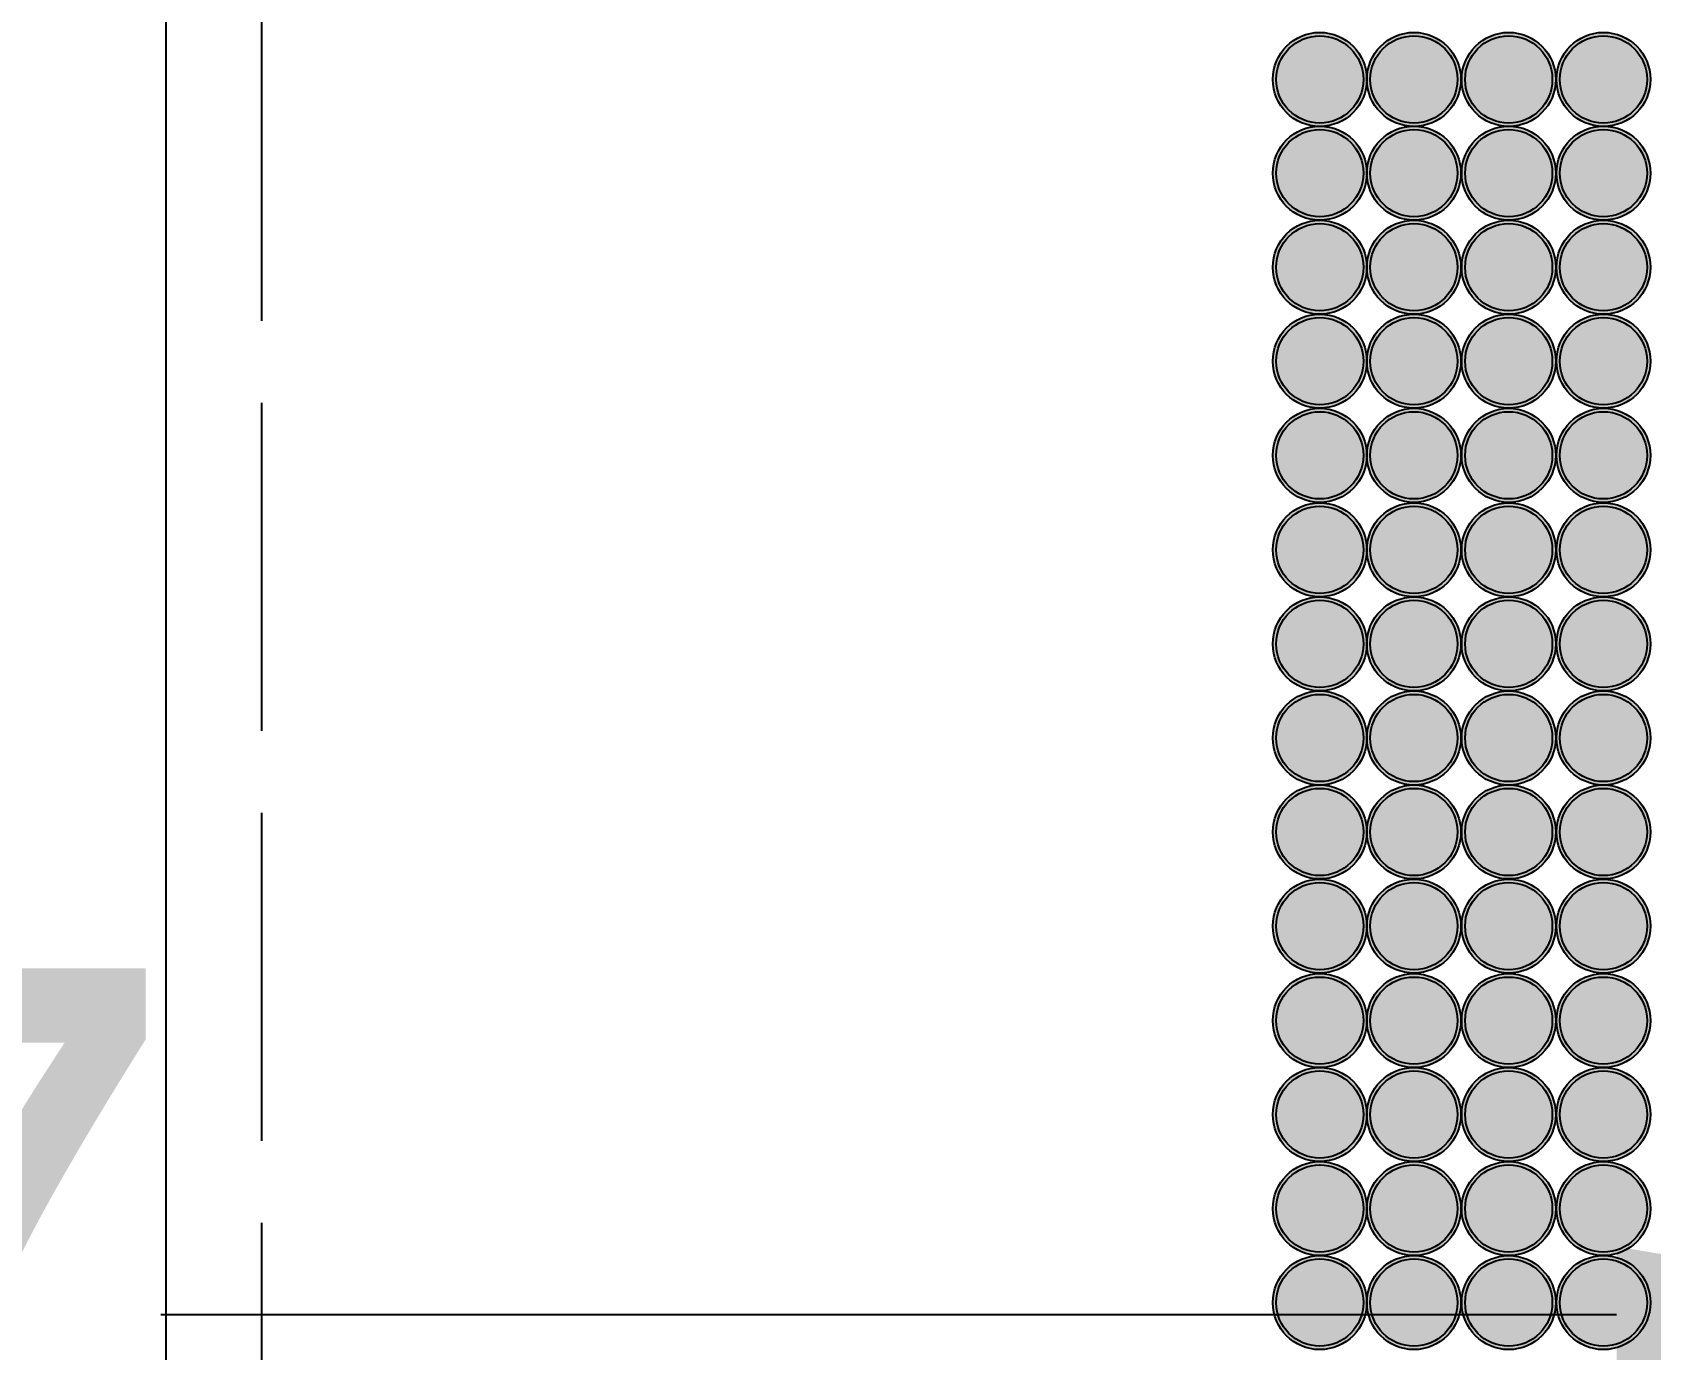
# Model space of a CAD drawing. Header units: inches. Extents: x 443 to 1254, y 273 to 817.
# Drawn here: x 651.8 to 711, y 497.3 to 545.5 of the extents above; entities that cross this region are included whole.
import ezdxf

# ---------------------------------------------------------------- set-up
doc = ezdxf.new("R2010")
doc.units = ezdxf.units.IN
doc.header["$MEASUREMENT"] = 0
doc.linetypes.add('ACAD_ISO02W100', pattern=[15, 12, -3])
doc.styles.get("Standard").update_dxf_attribs({"font": 'arial.ttf'})
doc.dimstyles.new('Annotative', dxfattribs={"dimscale": 0, "dimtxt": 25, "dimasz": 15, "dimexe": 0.18, "dimexo": 0.0625, "dimgap": 0.09, "dimtad": 0, "dimtih": 1, "dimtoh": 1, "dimdec": 4, "dimzin": 0, "dimdsep": 46, "dimtxsty": 'Standard', "dimcen": 0.09, "dimclrd": 1, "dimclre": 1, "dimclrt": 1, "dimadec": 0, "dimazin": 0, "dimtfac": 1, "dimtdec": 4, "dimtofl": 0, "dimtmove": 0, "dimatfit": 3, "dimfxl": 1, "dimtfillclr": 1, "dimtolj": 1, "dimtzin": 0, "dimarcsym": 0})

# ---------------------------------------------------------------- blocks, each defined once
blk = doc.blocks.new('*D3')
at = {"color": 1, "lineweight": -2, "transparency": 16777216}
for p, q in [((444.853, 559.013), (444.853, 560.644)), ((459.853, 560.464), (499.421, 560.464)), ((682.279, 560.464), (642.711, 560.464)), ((697.279, 559.013), (697.279, 560.644))]:
    blk.add_line(p, q, dxfattribs=at)
at = {"color": 1, "transparency": 16777216}
for points in [[(459.853, 562.964), (459.853, 557.964), (444.853, 560.464)], [(682.279, 562.964), (682.279, 557.964), (697.279, 560.464)]]:
    blk.add_solid(points, dxfattribs=at)
at = {"layer": 'Defpoints', "color": 0, "transparency": 16777216}
for p in [(444.853, 560.464), (444.853, 558.951), (697.279, 558.951)]:
    blk.add_point(p, dxfattribs=at)
at = {"color": 1, "transparency": 16777216, "insert": (571.066, 560.464), "char_height": 25, "attachment_point": 5}
blk.add_mtext('\\A1;252.4258', dxfattribs=at)
blk = doc.blocks.new('*D4')
at = {"color": 1, "lineweight": -2, "transparency": 16777216}
for p, q in [((444.969, 543.717), (444.969, 498.395)), ((724.731, 543.717), (724.731, 498.395)), ((459.969, 498.575), (513.23, 498.575)), ((709.731, 498.575), (656.469, 498.575))]:
    blk.add_line(p, q, dxfattribs=at)
at = {"color": 1, "transparency": 16777216}
for points in [[(459.969, 501.075), (459.969, 496.075), (444.969, 498.575)], [(709.731, 501.075), (709.731, 496.075), (724.731, 498.575)]]:
    blk.add_solid(points, dxfattribs=at)
at = {"layer": 'Defpoints', "color": 0, "transparency": 16777216}
for p in [(444.969, 543.78), (724.731, 543.78), (444.969, 498.575)]:
    blk.add_point(p, dxfattribs=at)
at = {"color": 1, "transparency": 16777216, "insert": (584.85, 498.575), "char_height": 25, "attachment_point": 5}
blk.add_mtext('\\A1;279.7617', dxfattribs=at)
blk = doc.blocks.new('*D7')
at = {"color": 1, "lineweight": -2, "transparency": 16777216}
for p, q in [((851.812, 571.942), (851.812, 586.942)), ((698.937, 556.942), (851.992, 556.942)), ((698.937, 548.942), (851.992, 548.942)), ((851.812, 533.942), (851.812, 518.942)), ((851.812, 518.942), (836.812, 518.942))]:
    blk.add_line(p, q, dxfattribs=at)
at = {"color": 1, "transparency": 16777216}
for points in [[(849.312, 571.942), (854.312, 571.942), (851.812, 556.942)], [(849.312, 533.942), (854.312, 533.942), (851.812, 548.942)]]:
    blk.add_solid(points, dxfattribs=at)
at = {"layer": 'Defpoints', "color": 0, "transparency": 16777216}
for p in [(698.874, 556.942), (698.874, 548.942), (851.812, 548.942)]:
    blk.add_point(p, dxfattribs=at)
at = {"color": 1, "transparency": 16777216, "insert": (784.854, 518.942), "char_height": 25, "attachment_point": 5}
blk.add_mtext('\\A1;8.0000', dxfattribs=at)

msp = doc.modelspace()

# ---------------------------------------------------------------- hatches: boundary and pattern name
h = msp.add_hatch(color=256)
h.dxf.hatch_style = 1
h.set_gradient(color1=(41, 49, 137), color2=(19, 103, 52), tint=1, name='INVCURVED')
h.paths.add_polyline_path([(697.15414, 543.77951, 1), (700.59414, 543.77951, 1)])
h.paths.add_polyline_path([(700.46914, 543.77951, -1), (697.27914, 543.77951, -1)], flags=16)
h = msp.add_hatch(color=256)
h.dxf.hatch_style = 1
h.set_gradient(color1=(242, 103, 34), color2=(248, 153, 30), tint=1)
h.paths.add_polyline_path([(700.46914, 543.77951, 1), (697.27914, 543.77951, 1)])
h = msp.add_hatch(color=256)
h.dxf.hatch_style = 1
h.set_gradient(color1=(41, 49, 137), color2=(19, 103, 52), tint=1, name='INVCURVED')
h.paths.add_polyline_path([(700.59787, 543.77951, 1), (704.03787, 543.77951, 1)])
h.paths.add_polyline_path([(703.91287, 543.77951, -1), (700.72287, 543.77951, -1)], flags=16)
h = msp.add_hatch(color=256)
h.dxf.hatch_style = 1
h.set_gradient(color1=(242, 103, 34), color2=(248, 153, 30), tint=1)
h.paths.add_polyline_path([(703.91287, 543.77951, 1), (700.72287, 543.77951, 1)])
h = msp.add_hatch(color=256)
h.dxf.hatch_style = 1
h.set_gradient(color1=(41, 49, 137), color2=(19, 103, 52), tint=1, name='INVCURVED')
h.paths.add_polyline_path([(704.06642, 543.77951, 1), (707.50642, 543.77951, 1)])
h.paths.add_polyline_path([(707.38142, 543.77951, -1), (704.19142, 543.77951, -1)], flags=16)
h = msp.add_hatch(color=256)
h.dxf.hatch_style = 1
h.set_gradient(color1=(242, 103, 34), color2=(248, 153, 30), tint=1)
h.paths.add_polyline_path([(707.38142, 543.77951, 1), (704.19142, 543.77951, 1)])
h = msp.add_hatch(color=256)
h.dxf.hatch_style = 1
h.set_gradient(color1=(41, 49, 137), color2=(19, 103, 52), tint=1, name='INVCURVED')
h.paths.add_polyline_path([(707.53261, 543.77951, 1), (710.97261, 543.77951, 1)])
h.paths.add_polyline_path([(710.84761, 543.77951, -1), (707.65761, 543.77951, -1)], flags=16)
h = msp.add_hatch(color=256)
h.dxf.hatch_style = 1
h.set_gradient(color1=(242, 103, 34), color2=(248, 153, 30), tint=1)
h.paths.add_polyline_path([(710.84761, 543.77951, 1), (707.65761, 543.77951, 1)])
h = msp.add_hatch(color=256)
h.dxf.hatch_style = 1
h.set_gradient(color1=(41, 49, 137), color2=(19, 103, 52), tint=1, name='INVCURVED')
h.paths.add_polyline_path([(697.15414, 540.34974, 1), (700.59414, 540.34974, 1)])
h.paths.add_polyline_path([(700.46914, 540.34974, -1), (697.27914, 540.34974, -1)], flags=16)
h = msp.add_hatch(color=256)
h.dxf.hatch_style = 1
h.set_gradient(color1=(242, 103, 34), color2=(248, 153, 30), tint=1)
h.paths.add_polyline_path([(700.46914, 540.34974, 1), (697.27914, 540.34974, 1)])
h = msp.add_hatch(color=256)
h.dxf.hatch_style = 1
h.set_gradient(color1=(41, 49, 137), color2=(19, 103, 52), tint=1, name='INVCURVED')
h.paths.add_polyline_path([(700.59787, 540.34974, 1), (704.03787, 540.34974, 1)])
h.paths.add_polyline_path([(703.91287, 540.34974, -1), (700.72287, 540.34974, -1)], flags=16)
h = msp.add_hatch(color=256)
h.dxf.hatch_style = 1
h.set_gradient(color1=(242, 103, 34), color2=(248, 153, 30), tint=1)
h.paths.add_polyline_path([(703.91287, 540.34974, 1), (700.72287, 540.34974, 1)])
h = msp.add_hatch(color=256)
h.dxf.hatch_style = 1
h.set_gradient(color1=(41, 49, 137), color2=(19, 103, 52), tint=1, name='INVCURVED')
h.paths.add_polyline_path([(704.06642, 540.34974, 1), (707.50642, 540.34974, 1)])
h.paths.add_polyline_path([(707.38142, 540.34974, -1), (704.19142, 540.34974, -1)], flags=16)
h = msp.add_hatch(color=256)
h.dxf.hatch_style = 1
h.set_gradient(color1=(242, 103, 34), color2=(248, 153, 30), tint=1)
h.paths.add_polyline_path([(707.38142, 540.34974, 1), (704.19142, 540.34974, 1)])
h = msp.add_hatch(color=256)
h.dxf.hatch_style = 1
h.set_gradient(color1=(41, 49, 137), color2=(19, 103, 52), tint=1, name='INVCURVED')
h.paths.add_polyline_path([(707.53261, 540.34974, 1), (710.97261, 540.34974, 1)])
h.paths.add_polyline_path([(710.84761, 540.34974, -1), (707.65761, 540.34974, -1)], flags=16)
h = msp.add_hatch(color=256)
h.dxf.hatch_style = 1
h.set_gradient(color1=(242, 103, 34), color2=(248, 153, 30), tint=1)
h.paths.add_polyline_path([(710.84761, 540.34974, 1), (707.65761, 540.34974, 1)])
h = msp.add_hatch(color=256)
h.dxf.hatch_style = 1
h.set_gradient(color1=(41, 49, 137), color2=(19, 103, 52), tint=1, name='INVCURVED')
h.paths.add_polyline_path([(697.15414, 536.90719, 1), (700.59414, 536.90719, 1)])
h.paths.add_polyline_path([(700.46914, 536.90719, -1), (697.27914, 536.90719, -1)], flags=16)
h = msp.add_hatch(color=256)
h.dxf.hatch_style = 1
h.set_gradient(color1=(242, 103, 34), color2=(248, 153, 30), tint=1)
h.paths.add_polyline_path([(700.46914, 536.90719, 1), (697.27914, 536.90719, 1)])
h = msp.add_hatch(color=256)
h.dxf.hatch_style = 1
h.set_gradient(color1=(41, 49, 137), color2=(19, 103, 52), tint=1, name='INVCURVED')
h.paths.add_polyline_path([(700.59787, 536.90719, 1), (704.03787, 536.90719, 1)])
h.paths.add_polyline_path([(703.91287, 536.90719, -1), (700.72287, 536.90719, -1)], flags=16)
h = msp.add_hatch(color=256)
h.dxf.hatch_style = 1
h.set_gradient(color1=(242, 103, 34), color2=(248, 153, 30), tint=1)
h.paths.add_polyline_path([(703.91287, 536.90719, 1), (700.72287, 536.90719, 1)])
h = msp.add_hatch(color=256)
h.dxf.hatch_style = 1
h.set_gradient(color1=(41, 49, 137), color2=(19, 103, 52), tint=1, name='INVCURVED')
h.paths.add_polyline_path([(704.06642, 536.90719, 1), (707.50642, 536.90719, 1)])
h.paths.add_polyline_path([(707.38142, 536.90719, -1), (704.19142, 536.90719, -1)], flags=16)
h = msp.add_hatch(color=256)
h.dxf.hatch_style = 1
h.set_gradient(color1=(242, 103, 34), color2=(248, 153, 30), tint=1)
h.paths.add_polyline_path([(707.38142, 536.90719, 1), (704.19142, 536.90719, 1)])
h = msp.add_hatch(color=256)
h.dxf.hatch_style = 1
h.set_gradient(color1=(41, 49, 137), color2=(19, 103, 52), tint=1, name='INVCURVED')
h.paths.add_polyline_path([(707.53261, 536.90719, 1), (710.97261, 536.90719, 1)])
h.paths.add_polyline_path([(710.84761, 536.90719, -1), (707.65761, 536.90719, -1)], flags=16)
h = msp.add_hatch(color=256)
h.dxf.hatch_style = 1
h.set_gradient(color1=(242, 103, 34), color2=(248, 153, 30), tint=1)
h.paths.add_polyline_path([(710.84761, 536.90719, 1), (707.65761, 536.90719, 1)])
h = msp.add_hatch(color=256)
h.dxf.hatch_style = 1
h.set_gradient(color1=(41, 49, 137), color2=(19, 103, 52), tint=1, name='INVCURVED')
h.paths.add_polyline_path([(697.15414, 533.46825, 1), (700.59414, 533.46825, 1)])
h.paths.add_polyline_path([(700.46914, 533.46825, -1), (697.27914, 533.46825, -1)], flags=16)
h = msp.add_hatch(color=256)
h.dxf.hatch_style = 1
h.set_gradient(color1=(242, 103, 34), color2=(248, 153, 30), tint=1)
h.paths.add_polyline_path([(700.46914, 533.46825, 1), (697.27914, 533.46825, 1)])
h = msp.add_hatch(color=256)
h.dxf.hatch_style = 1
h.set_gradient(color1=(41, 49, 137), color2=(19, 103, 52), tint=1, name='INVCURVED')
h.paths.add_polyline_path([(700.59787, 533.46825, 1), (704.03787, 533.46825, 1)])
h.paths.add_polyline_path([(703.91287, 533.46825, -1), (700.72287, 533.46825, -1)], flags=16)
h = msp.add_hatch(color=256)
h.dxf.hatch_style = 1
h.set_gradient(color1=(242, 103, 34), color2=(248, 153, 30), tint=1)
h.paths.add_polyline_path([(703.91287, 533.46825, 1), (700.72287, 533.46825, 1)])
h = msp.add_hatch(color=256)
h.dxf.hatch_style = 1
h.set_gradient(color1=(41, 49, 137), color2=(19, 103, 52), tint=1, name='INVCURVED')
h.paths.add_polyline_path([(704.06642, 533.46825, 1), (707.50642, 533.46825, 1)])
h.paths.add_polyline_path([(707.38142, 533.46825, -1), (704.19142, 533.46825, -1)], flags=16)
h = msp.add_hatch(color=256)
h.dxf.hatch_style = 1
h.set_gradient(color1=(242, 103, 34), color2=(248, 153, 30), tint=1)
h.paths.add_polyline_path([(707.38142, 533.46825, 1), (704.19142, 533.46825, 1)])
h = msp.add_hatch(color=256)
h.dxf.hatch_style = 1
h.set_gradient(color1=(41, 49, 137), color2=(19, 103, 52), tint=1, name='INVCURVED')
h.paths.add_polyline_path([(707.53261, 533.46825, 1), (710.97261, 533.46825, 1)])
h.paths.add_polyline_path([(710.84761, 533.46825, -1), (707.65761, 533.46825, -1)], flags=16)
h = msp.add_hatch(color=256)
h.dxf.hatch_style = 1
h.set_gradient(color1=(242, 103, 34), color2=(248, 153, 30), tint=1)
h.paths.add_polyline_path([(710.84761, 533.46825, 1), (707.65761, 533.46825, 1)])
h = msp.add_hatch(color=256)
h.dxf.hatch_style = 1
h.set_gradient(color1=(41, 49, 137), color2=(19, 103, 52), tint=1, name='INVCURVED')
h.paths.add_polyline_path([(697.15414, 530.02472, 1), (700.59414, 530.02472, 1)])
h.paths.add_polyline_path([(700.46914, 530.02472, -1), (697.27914, 530.02472, -1)], flags=16)
h = msp.add_hatch(color=256)
h.dxf.hatch_style = 1
h.set_gradient(color1=(41, 49, 137), color2=(19, 103, 52), tint=1, name='INVCURVED')
h.paths.add_polyline_path([(700.59787, 530.02472, 1), (704.03787, 530.02472, 1)])
h.paths.add_polyline_path([(703.91287, 530.02472, -1), (700.72287, 530.02472, -1)], flags=16)
h = msp.add_hatch(color=256)
h.dxf.hatch_style = 1
h.set_gradient(color1=(41, 49, 137), color2=(19, 103, 52), tint=1, name='INVCURVED')
h.paths.add_polyline_path([(704.06642, 530.02472, 1), (707.50642, 530.02472, 1)])
h.paths.add_polyline_path([(707.38142, 530.02472, -1), (704.19142, 530.02472, -1)], flags=16)
h = msp.add_hatch(color=256)
h.dxf.hatch_style = 1
h.set_gradient(color1=(41, 49, 137), color2=(19, 103, 52), tint=1, name='INVCURVED')
h.paths.add_polyline_path([(707.53261, 530.02472, 1), (710.97261, 530.02472, 1)])
h.paths.add_polyline_path([(710.84761, 530.02472, -1), (707.65761, 530.02472, -1)], flags=16)
h = msp.add_hatch(color=256)
h.dxf.hatch_style = 1
h.set_gradient(color1=(242, 103, 34), color2=(248, 153, 30), tint=1)
h.paths.add_polyline_path([(700.46914, 530.02472, 1), (697.27914, 530.02472, 1)])
h = msp.add_hatch(color=256)
h.dxf.hatch_style = 1
h.set_gradient(color1=(242, 103, 34), color2=(248, 153, 30), tint=1)
h.paths.add_polyline_path([(703.91287, 530.02472, 1), (700.72287, 530.02472, 1)])
h = msp.add_hatch(color=256)
h.dxf.hatch_style = 1
h.set_gradient(color1=(242, 103, 34), color2=(248, 153, 30), tint=1)
h.paths.add_polyline_path([(707.38142, 530.02472, 1), (704.19142, 530.02472, 1)])
h = msp.add_hatch(color=256)
h.dxf.hatch_style = 1
h.set_gradient(color1=(242, 103, 34), color2=(248, 153, 30), tint=1)
h.paths.add_polyline_path([(710.84761, 530.02472, 1), (707.65761, 530.02472, 1)])
h = msp.add_hatch(color=256)
h.dxf.hatch_style = 1
h.set_gradient(color1=(41, 49, 137), color2=(19, 103, 52), tint=1, name='INVCURVED')
h.paths.add_polyline_path([(697.15414, 526.56737, 1), (700.59414, 526.56737, 1)])
h.paths.add_polyline_path([(700.46914, 526.56737, -1), (697.27914, 526.56737, -1)], flags=16)
h = msp.add_hatch(color=256)
h.dxf.hatch_style = 1
h.set_gradient(color1=(41, 49, 137), color2=(19, 103, 52), tint=1, name='INVCURVED')
h.paths.add_polyline_path([(700.59787, 526.56737, 1), (704.03787, 526.56737, 1)])
h.paths.add_polyline_path([(703.91287, 526.56737, -1), (700.72287, 526.56737, -1)], flags=16)
h = msp.add_hatch(color=256)
h.dxf.hatch_style = 1
h.set_gradient(color1=(41, 49, 137), color2=(19, 103, 52), tint=1, name='INVCURVED')
h.paths.add_polyline_path([(704.06642, 526.56737, 1), (707.50642, 526.56737, 1)])
h.paths.add_polyline_path([(707.38142, 526.56737, -1), (704.19142, 526.56737, -1)], flags=16)
h = msp.add_hatch(color=256)
h.dxf.hatch_style = 1
h.set_gradient(color1=(41, 49, 137), color2=(19, 103, 52), tint=1, name='INVCURVED')
h.paths.add_polyline_path([(707.53261, 526.56737, 1), (710.97261, 526.56737, 1)])
h.paths.add_polyline_path([(710.84761, 526.56737, -1), (707.65761, 526.56737, -1)], flags=16)
h = msp.add_hatch(color=256)
h.dxf.hatch_style = 1
h.set_gradient(color1=(242, 103, 34), color2=(248, 153, 30), tint=1)
h.paths.add_polyline_path([(700.46914, 526.56737, 1), (697.27914, 526.56737, 1)])
h = msp.add_hatch(color=256)
h.dxf.hatch_style = 1
h.set_gradient(color1=(242, 103, 34), color2=(248, 153, 30), tint=1)
h.paths.add_polyline_path([(703.91287, 526.56737, 1), (700.72287, 526.56737, 1)])
h = msp.add_hatch(color=256)
h.dxf.hatch_style = 1
h.set_gradient(color1=(242, 103, 34), color2=(248, 153, 30), tint=1)
h.paths.add_polyline_path([(707.38142, 526.56737, 1), (704.19142, 526.56737, 1)])
h = msp.add_hatch(color=256)
h.dxf.hatch_style = 1
h.set_gradient(color1=(242, 103, 34), color2=(248, 153, 30), tint=1)
h.paths.add_polyline_path([(710.84761, 526.56737, 1), (707.65761, 526.56737, 1)])
h = msp.add_hatch(color=256)
h.dxf.hatch_style = 1
h.set_gradient(color1=(41, 49, 137), color2=(19, 103, 52), tint=1, name='INVCURVED')
h.paths.add_polyline_path([(697.15414, 523.12512, 1), (700.59414, 523.12512, 1)])
h.paths.add_polyline_path([(700.46914, 523.12512, -1), (697.27914, 523.12512, -1)], flags=16)
h = msp.add_hatch(color=256)
h.dxf.hatch_style = 1
h.set_gradient(color1=(242, 103, 34), color2=(248, 153, 30), tint=1)
h.paths.add_polyline_path([(700.46914, 523.12512, 1), (697.27914, 523.12512, 1)])
h = msp.add_hatch(color=256)
h.dxf.hatch_style = 1
h.set_gradient(color1=(41, 49, 137), color2=(19, 103, 52), tint=1, name='INVCURVED')
h.paths.add_polyline_path([(700.59787, 523.12512, 1), (704.03787, 523.12512, 1)])
h.paths.add_polyline_path([(703.91287, 523.12512, -1), (700.72287, 523.12512, -1)], flags=16)
h = msp.add_hatch(color=256)
h.dxf.hatch_style = 1
h.set_gradient(color1=(242, 103, 34), color2=(248, 153, 30), tint=1)
h.paths.add_polyline_path([(703.91287, 523.12512, 1), (700.72287, 523.12512, 1)])
h = msp.add_hatch(color=256)
h.dxf.hatch_style = 1
h.set_gradient(color1=(41, 49, 137), color2=(19, 103, 52), tint=1, name='INVCURVED')
h.paths.add_polyline_path([(704.06642, 523.12512, 1), (707.50642, 523.12512, 1)])
h.paths.add_polyline_path([(707.38142, 523.12512, -1), (704.19142, 523.12512, -1)], flags=16)
h = msp.add_hatch(color=256)
h.dxf.hatch_style = 1
h.set_gradient(color1=(242, 103, 34), color2=(248, 153, 30), tint=1)
h.paths.add_polyline_path([(707.38142, 523.12512, 1), (704.19142, 523.12512, 1)])
h = msp.add_hatch(color=256)
h.dxf.hatch_style = 1
h.set_gradient(color1=(41, 49, 137), color2=(19, 103, 52), tint=1, name='INVCURVED')
h.paths.add_polyline_path([(707.53261, 523.12512, 1), (710.97261, 523.12512, 1)])
h.paths.add_polyline_path([(710.84761, 523.12512, -1), (707.65761, 523.12512, -1)], flags=16)
h = msp.add_hatch(color=256)
h.dxf.hatch_style = 1
h.set_gradient(color1=(242, 103, 34), color2=(248, 153, 30), tint=1)
h.paths.add_polyline_path([(710.84761, 523.12512, 1), (707.65761, 523.12512, 1)])
h = msp.add_hatch(color=256)
h.dxf.hatch_style = 1
h.set_gradient(color1=(41, 49, 137), color2=(19, 103, 52), tint=1, name='INVCURVED')
h.paths.add_polyline_path([(697.15414, 519.68257, 1), (700.59414, 519.68257, 1)])
h.paths.add_polyline_path([(700.46914, 519.68257, -1), (697.27914, 519.68257, -1)], flags=16)
h = msp.add_hatch(color=256)
h.dxf.hatch_style = 1
h.set_gradient(color1=(242, 103, 34), color2=(248, 153, 30), tint=1)
h.paths.add_polyline_path([(700.46914, 519.68257, 1), (697.27914, 519.68257, 1)])
h = msp.add_hatch(color=256)
h.dxf.hatch_style = 1
h.set_gradient(color1=(41, 49, 137), color2=(19, 103, 52), tint=1, name='INVCURVED')
h.paths.add_polyline_path([(700.59787, 519.68257, 1), (704.03787, 519.68257, 1)])
h.paths.add_polyline_path([(703.91287, 519.68257, -1), (700.72287, 519.68257, -1)], flags=16)
h = msp.add_hatch(color=256)
h.dxf.hatch_style = 1
h.set_gradient(color1=(242, 103, 34), color2=(248, 153, 30), tint=1)
h.paths.add_polyline_path([(703.91287, 519.68257, 1), (700.72287, 519.68257, 1)])
h = msp.add_hatch(color=256)
h.dxf.hatch_style = 1
h.set_gradient(color1=(41, 49, 137), color2=(19, 103, 52), tint=1, name='INVCURVED')
h.paths.add_polyline_path([(704.06642, 519.68257, 1), (707.50642, 519.68257, 1)])
h.paths.add_polyline_path([(707.38142, 519.68257, -1), (704.19142, 519.68257, -1)], flags=16)
h = msp.add_hatch(color=256)
h.dxf.hatch_style = 1
h.set_gradient(color1=(242, 103, 34), color2=(248, 153, 30), tint=1)
h.paths.add_polyline_path([(707.38142, 519.68257, 1), (704.19142, 519.68257, 1)])
h = msp.add_hatch(color=256)
h.dxf.hatch_style = 1
h.set_gradient(color1=(41, 49, 137), color2=(19, 103, 52), tint=1, name='INVCURVED')
h.paths.add_polyline_path([(707.53261, 519.68257, 1), (710.97261, 519.68257, 1)])
h.paths.add_polyline_path([(710.84761, 519.68257, -1), (707.65761, 519.68257, -1)], flags=16)
h = msp.add_hatch(color=256)
h.dxf.hatch_style = 1
h.set_gradient(color1=(242, 103, 34), color2=(248, 153, 30), tint=1)
h.paths.add_polyline_path([(710.84761, 519.68257, 1), (707.65761, 519.68257, 1)])
h = msp.add_hatch(color=256)
h.dxf.hatch_style = 1
h.set_gradient(color1=(41, 49, 137), color2=(19, 103, 52), tint=1, name='INVCURVED')
h.paths.add_polyline_path([(697.15414, 516.24363, 1), (700.59414, 516.24363, 1)])
h.paths.add_polyline_path([(700.46914, 516.24363, -1), (697.27914, 516.24363, -1)], flags=16)
h = msp.add_hatch(color=256)
h.dxf.hatch_style = 1
h.set_gradient(color1=(242, 103, 34), color2=(248, 153, 30), tint=1)
h.paths.add_polyline_path([(700.46914, 516.24363, 1), (697.27914, 516.24363, 1)])
h = msp.add_hatch(color=256)
h.dxf.hatch_style = 1
h.set_gradient(color1=(41, 49, 137), color2=(19, 103, 52), tint=1, name='INVCURVED')
h.paths.add_polyline_path([(700.59787, 516.24363, 1), (704.03787, 516.24363, 1)])
h.paths.add_polyline_path([(703.91287, 516.24363, -1), (700.72287, 516.24363, -1)], flags=16)
h = msp.add_hatch(color=256)
h.dxf.hatch_style = 1
h.set_gradient(color1=(242, 103, 34), color2=(248, 153, 30), tint=1)
h.paths.add_polyline_path([(703.91287, 516.24363, 1), (700.72287, 516.24363, 1)])
h = msp.add_hatch(color=256)
h.dxf.hatch_style = 1
h.set_gradient(color1=(41, 49, 137), color2=(19, 103, 52), tint=1, name='INVCURVED')
h.paths.add_polyline_path([(704.06642, 516.24363, 1), (707.50642, 516.24363, 1)])
h.paths.add_polyline_path([(707.38142, 516.24363, -1), (704.19142, 516.24363, -1)], flags=16)
h = msp.add_hatch(color=256)
h.dxf.hatch_style = 1
h.set_gradient(color1=(242, 103, 34), color2=(248, 153, 30), tint=1)
h.paths.add_polyline_path([(707.38142, 516.24363, 1), (704.19142, 516.24363, 1)])
h = msp.add_hatch(color=256)
h.dxf.hatch_style = 1
h.set_gradient(color1=(41, 49, 137), color2=(19, 103, 52), tint=1, name='INVCURVED')
h.paths.add_polyline_path([(707.53261, 516.24363, 1), (710.97261, 516.24363, 1)])
h.paths.add_polyline_path([(710.84761, 516.24363, -1), (707.65761, 516.24363, -1)], flags=16)
h = msp.add_hatch(color=256)
h.dxf.hatch_style = 1
h.set_gradient(color1=(242, 103, 34), color2=(248, 153, 30), tint=1)
h.paths.add_polyline_path([(710.84761, 516.24363, 1), (707.65761, 516.24363, 1)])
h = msp.add_hatch(color=256)
h.dxf.hatch_style = 1
h.set_gradient(color1=(41, 49, 137), color2=(19, 103, 52), tint=1, name='INVCURVED')
h.paths.add_polyline_path([(697.15414, 512.8001, 1), (700.59414, 512.8001, 1)])
h.paths.add_polyline_path([(700.46914, 512.8001, -1), (697.27914, 512.8001, -1)], flags=16)
h = msp.add_hatch(color=256)
h.dxf.hatch_style = 1
h.set_gradient(color1=(242, 103, 34), color2=(248, 153, 30), tint=1)
h.paths.add_polyline_path([(700.46914, 512.8001, 1), (697.27914, 512.8001, 1)])
h = msp.add_hatch(color=256)
h.dxf.hatch_style = 1
h.set_gradient(color1=(41, 49, 137), color2=(19, 103, 52), tint=1, name='INVCURVED')
h.paths.add_polyline_path([(700.59787, 512.8001, 1), (704.03787, 512.8001, 1)])
h.paths.add_polyline_path([(703.91287, 512.8001, -1), (700.72287, 512.8001, -1)], flags=16)
h = msp.add_hatch(color=256)
h.dxf.hatch_style = 1
h.set_gradient(color1=(242, 103, 34), color2=(248, 153, 30), tint=1)
h.paths.add_polyline_path([(703.91287, 512.8001, 1), (700.72287, 512.8001, 1)])
h = msp.add_hatch(color=256)
h.dxf.hatch_style = 1
h.set_gradient(color1=(41, 49, 137), color2=(19, 103, 52), tint=1, name='INVCURVED')
h.paths.add_polyline_path([(704.06642, 512.8001, 1), (707.50642, 512.8001, 1)])
h.paths.add_polyline_path([(707.38142, 512.8001, -1), (704.19142, 512.8001, -1)], flags=16)
h = msp.add_hatch(color=256)
h.dxf.hatch_style = 1
h.set_gradient(color1=(242, 103, 34), color2=(248, 153, 30), tint=1)
h.paths.add_polyline_path([(707.38142, 512.8001, 1), (704.19142, 512.8001, 1)])
h = msp.add_hatch(color=256)
h.dxf.hatch_style = 1
h.set_gradient(color1=(41, 49, 137), color2=(19, 103, 52), tint=1, name='INVCURVED')
h.paths.add_polyline_path([(707.53261, 512.8001, 1), (710.97261, 512.8001, 1)])
h.paths.add_polyline_path([(710.84761, 512.8001, -1), (707.65761, 512.8001, -1)], flags=16)
h = msp.add_hatch(color=256)
h.dxf.hatch_style = 1
h.set_gradient(color1=(242, 103, 34), color2=(248, 153, 30), tint=1)
h.paths.add_polyline_path([(710.84761, 512.8001, 1), (707.65761, 512.8001, 1)])
h = msp.add_hatch(color=256)
h.dxf.hatch_style = 1
h.set_gradient(color1=(41, 49, 137), color2=(19, 103, 52), tint=1, name='INVCURVED')
h.paths.add_polyline_path([(697.15414, 509.34275, 1), (700.59414, 509.34275, 1)])
h.paths.add_polyline_path([(700.46914, 509.34275, -1), (697.27914, 509.34275, -1)], flags=16)
h = msp.add_hatch(color=256)
h.dxf.hatch_style = 1
h.set_gradient(color1=(41, 49, 137), color2=(19, 103, 52), tint=1, name='INVCURVED')
h.paths.add_polyline_path([(700.59787, 509.34275, 1), (704.03787, 509.34275, 1)])
h.paths.add_polyline_path([(703.91287, 509.34275, -1), (700.72287, 509.34275, -1)], flags=16)
h = msp.add_hatch(color=256)
h.dxf.hatch_style = 1
h.set_gradient(color1=(41, 49, 137), color2=(19, 103, 52), tint=1, name='INVCURVED')
h.paths.add_polyline_path([(704.06642, 509.34275, 1), (707.50642, 509.34275, 1)])
h.paths.add_polyline_path([(707.38142, 509.34275, -1), (704.19142, 509.34275, -1)], flags=16)
h = msp.add_hatch(color=256)
h.dxf.hatch_style = 1
h.set_gradient(color1=(41, 49, 137), color2=(19, 103, 52), tint=1, name='INVCURVED')
h.paths.add_polyline_path([(707.53261, 509.34275, 1), (710.97261, 509.34275, 1)])
h.paths.add_polyline_path([(710.84761, 509.34275, -1), (707.65761, 509.34275, -1)], flags=16)
h = msp.add_hatch(color=256)
h.dxf.hatch_style = 1
h.set_gradient(color1=(242, 103, 34), color2=(248, 153, 30), tint=1)
h.paths.add_polyline_path([(700.46914, 509.34275, 1), (697.27914, 509.34275, 1)])
h = msp.add_hatch(color=256)
h.dxf.hatch_style = 1
h.set_gradient(color1=(242, 103, 34), color2=(248, 153, 30), tint=1)
h.paths.add_polyline_path([(703.91287, 509.34275, 1), (700.72287, 509.34275, 1)])
h = msp.add_hatch(color=256)
h.dxf.hatch_style = 1
h.set_gradient(color1=(242, 103, 34), color2=(248, 153, 30), tint=1)
h.paths.add_polyline_path([(707.38142, 509.34275, 1), (704.19142, 509.34275, 1)])
h = msp.add_hatch(color=256)
h.dxf.hatch_style = 1
h.set_gradient(color1=(242, 103, 34), color2=(248, 153, 30), tint=1)
h.paths.add_polyline_path([(710.84761, 509.34275, 1), (707.65761, 509.34275, 1)])
h = msp.add_hatch(color=256)
h.dxf.hatch_style = 1
h.set_gradient(color1=(41, 49, 137), color2=(19, 103, 52), tint=1, name='INVCURVED')
h.paths.add_polyline_path([(697.15414, 505.90689, 1), (700.59414, 505.90689, 1)])
h.paths.add_polyline_path([(700.46914, 505.90689, -1), (697.27914, 505.90689, -1)], flags=16)
h = msp.add_hatch(color=256)
h.dxf.hatch_style = 1
h.set_gradient(color1=(242, 103, 34), color2=(248, 153, 30), tint=1)
h.paths.add_polyline_path([(700.46914, 505.90689, 1), (697.27914, 505.90689, 1)])
h = msp.add_hatch(color=256)
h.dxf.hatch_style = 1
h.set_gradient(color1=(41, 49, 137), color2=(19, 103, 52), tint=1, name='INVCURVED')
h.paths.add_polyline_path([(700.59787, 505.90689, 1), (704.03787, 505.90689, 1)])
h.paths.add_polyline_path([(703.91287, 505.90689, -1), (700.72287, 505.90689, -1)], flags=16)
h = msp.add_hatch(color=256)
h.dxf.hatch_style = 1
h.set_gradient(color1=(242, 103, 34), color2=(248, 153, 30), tint=1)
h.paths.add_polyline_path([(703.91287, 505.90689, 1), (700.72287, 505.90689, 1)])
h = msp.add_hatch(color=256)
h.dxf.hatch_style = 1
h.set_gradient(color1=(41, 49, 137), color2=(19, 103, 52), tint=1, name='INVCURVED')
h.paths.add_polyline_path([(704.06642, 505.90689, 1), (707.50642, 505.90689, 1)])
h.paths.add_polyline_path([(707.38142, 505.90689, -1), (704.19142, 505.90689, -1)], flags=16)
h = msp.add_hatch(color=256)
h.dxf.hatch_style = 1
h.set_gradient(color1=(242, 103, 34), color2=(248, 153, 30), tint=1)
h.paths.add_polyline_path([(707.38142, 505.90689, 1), (704.19142, 505.90689, 1)])
h = msp.add_hatch(color=256)
h.dxf.hatch_style = 1
h.set_gradient(color1=(41, 49, 137), color2=(19, 103, 52), tint=1, name='INVCURVED')
h.paths.add_polyline_path([(707.53261, 505.90689, 1), (710.97261, 505.90689, 1)])
h.paths.add_polyline_path([(710.84761, 505.90689, -1), (707.65761, 505.90689, -1)], flags=16)
h = msp.add_hatch(color=256)
h.dxf.hatch_style = 1
h.set_gradient(color1=(242, 103, 34), color2=(248, 153, 30), tint=1)
h.paths.add_polyline_path([(710.84761, 505.90689, 1), (707.65761, 505.90689, 1)])
h = msp.add_hatch(color=256)
h.dxf.hatch_style = 1
h.set_gradient(color1=(41, 49, 137), color2=(19, 103, 52), tint=1, name='INVCURVED')
h.paths.add_polyline_path([(697.15414, 502.46434, 1), (700.59414, 502.46434, 1)])
h.paths.add_polyline_path([(700.46914, 502.46434, -1), (697.27914, 502.46434, -1)], flags=16)
h = msp.add_hatch(color=256)
h.dxf.hatch_style = 1
h.set_gradient(color1=(242, 103, 34), color2=(248, 153, 30), tint=1)
h.paths.add_polyline_path([(700.46914, 502.46434, 1), (697.27914, 502.46434, 1)])
h = msp.add_hatch(color=256)
h.dxf.hatch_style = 1
h.set_gradient(color1=(41, 49, 137), color2=(19, 103, 52), tint=1, name='INVCURVED')
h.paths.add_polyline_path([(700.59787, 502.46434, 1), (704.03787, 502.46434, 1)])
h.paths.add_polyline_path([(703.91287, 502.46434, -1), (700.72287, 502.46434, -1)], flags=16)
h = msp.add_hatch(color=256)
h.dxf.hatch_style = 1
h.set_gradient(color1=(242, 103, 34), color2=(248, 153, 30), tint=1)
h.paths.add_polyline_path([(703.91287, 502.46434, 1), (700.72287, 502.46434, 1)])
h = msp.add_hatch(color=256)
h.dxf.hatch_style = 1
h.set_gradient(color1=(41, 49, 137), color2=(19, 103, 52), tint=1, name='INVCURVED')
h.paths.add_polyline_path([(704.06642, 502.46434, 1), (707.50642, 502.46434, 1)])
h.paths.add_polyline_path([(707.38142, 502.46434, -1), (704.19142, 502.46434, -1)], flags=16)
h = msp.add_hatch(color=256)
h.dxf.hatch_style = 1
h.set_gradient(color1=(242, 103, 34), color2=(248, 153, 30), tint=1)
h.paths.add_polyline_path([(707.38142, 502.46434, 1), (704.19142, 502.46434, 1)])
h = msp.add_hatch(color=256)
h.dxf.hatch_style = 1
h.set_gradient(color1=(41, 49, 137), color2=(19, 103, 52), tint=1, name='INVCURVED')
h.paths.add_polyline_path([(707.53261, 502.46434, 1), (710.97261, 502.46434, 1)])
h.paths.add_polyline_path([(710.84761, 502.46434, -1), (707.65761, 502.46434, -1)], flags=16)
h = msp.add_hatch(color=256)
h.dxf.hatch_style = 1
h.set_gradient(color1=(242, 103, 34), color2=(248, 153, 30), tint=1)
h.paths.add_polyline_path([(710.84761, 502.46434, 1), (707.65761, 502.46434, 1)])
h = msp.add_hatch(color=256)
h.dxf.hatch_style = 1
h.set_gradient(color1=(41, 49, 137), color2=(19, 103, 52), tint=1, name='INVCURVED')
h.paths.add_polyline_path([(697.15414, 499.0254, 1), (700.59414, 499.0254, 1)])
h.paths.add_polyline_path([(700.46914, 499.0254, -1), (697.27914, 499.0254, -1)], flags=16)
h = msp.add_hatch(color=256)
h.dxf.hatch_style = 1
h.set_gradient(color1=(242, 103, 34), color2=(248, 153, 30), tint=1)
h.paths.add_polyline_path([(700.46914, 499.0254, 1), (697.27914, 499.0254, 1)])
h = msp.add_hatch(color=256)
h.dxf.hatch_style = 1
h.set_gradient(color1=(41, 49, 137), color2=(19, 103, 52), tint=1, name='INVCURVED')
h.paths.add_polyline_path([(700.59787, 499.0254, 1), (704.03787, 499.0254, 1)])
h.paths.add_polyline_path([(703.91287, 499.0254, -1), (700.72287, 499.0254, -1)], flags=16)
h = msp.add_hatch(color=256)
h.dxf.hatch_style = 1
h.set_gradient(color1=(242, 103, 34), color2=(248, 153, 30), tint=1)
h.paths.add_polyline_path([(703.91287, 499.0254, 1), (700.72287, 499.0254, 1)])
h = msp.add_hatch(color=256)
h.dxf.hatch_style = 1
h.set_gradient(color1=(41, 49, 137), color2=(19, 103, 52), tint=1, name='INVCURVED')
h.paths.add_polyline_path([(704.06642, 499.0254, 1), (707.50642, 499.0254, 1)])
h.paths.add_polyline_path([(707.38142, 499.0254, -1), (704.19142, 499.0254, -1)], flags=16)
h = msp.add_hatch(color=256)
h.dxf.hatch_style = 1
h.set_gradient(color1=(242, 103, 34), color2=(248, 153, 30), tint=1)
h.paths.add_polyline_path([(707.38142, 499.0254, 1), (704.19142, 499.0254, 1)])
h = msp.add_hatch(color=256)
h.dxf.hatch_style = 1
h.set_gradient(color1=(41, 49, 137), color2=(19, 103, 52), tint=1, name='INVCURVED')
h.paths.add_polyline_path([(707.53261, 499.0254, 1), (710.97261, 499.0254, 1)])
h.paths.add_polyline_path([(710.84761, 499.0254, -1), (707.65761, 499.0254, -1)], flags=16)
h = msp.add_hatch(color=256)
h.dxf.hatch_style = 1
h.set_gradient(color1=(242, 103, 34), color2=(248, 153, 30), tint=1)
h.paths.add_polyline_path([(710.84761, 499.0254, 1), (707.65761, 499.0254, 1)])

# ---------------------------------------------------------------- linework, layer by layer
msp.add_line((656.64825, 786.94208), (656.64825, 318.94208))
at = {"linetype": 'ACAD_ISO02W100'}
msp.add_line((660.14825, 786.94208), (660.14825, 318.94208), dxfattribs=at)
for centre, radius in [((698.87414, 543.77951), 1.72), ((698.87414, 543.77951), 1.595), ((702.31787, 543.77951), 1.72), ((702.31787, 543.77951), 1.595), ((705.78642, 543.77951), 1.72), ((705.78642, 543.77951), 1.595), ((709.25261, 543.77951), 1.72), ((709.25261, 543.77951), 1.595), ((698.87414, 540.34974), 1.72), ((698.87414, 540.34974), 1.595), ((702.31787, 540.34974), 1.72), ((702.31787, 540.34974), 1.595), ((705.78642, 540.34974), 1.72), ((705.78642, 540.34974), 1.595), ((709.25261, 540.34974), 1.72), ((709.25261, 540.34974), 1.595), ((698.87414, 536.90719), 1.72), ((698.87414, 536.90719), 1.595), ((702.31787, 536.90719), 1.72), ((702.31787, 536.90719), 1.595), ((705.78642, 536.90719), 1.72), ((705.78642, 536.90719), 1.595), ((709.25261, 536.90719), 1.72), ((709.25261, 536.90719), 1.595), ((698.87414, 533.46825), 1.72), ((698.87414, 533.46825), 1.595), ((702.31787, 533.46825), 1.72), ((702.31787, 533.46825), 1.595), ((705.78642, 533.46825), 1.72), ((705.78642, 533.46825), 1.595), ((709.25261, 533.46825), 1.72), ((709.25261, 533.46825), 1.595), ((698.87414, 530.02472), 1.72), ((702.31787, 530.02472), 1.72), ((705.78642, 530.02472), 1.72), ((709.25261, 530.02472), 1.72), ((698.87414, 530.02472), 1.595), ((702.31787, 530.02472), 1.595), ((705.78642, 530.02472), 1.595), ((709.25261, 530.02472), 1.595), ((698.87414, 526.56737), 1.72), ((702.31787, 526.56737), 1.72), ((705.78642, 526.56737), 1.72), ((709.25261, 526.56737), 1.72), ((698.87414, 526.56737), 1.595), ((702.31787, 526.56737), 1.595), ((705.78642, 526.56737), 1.595), ((709.25261, 526.56737), 1.595), ((698.87414, 523.12512), 1.72), ((698.87414, 523.12512), 1.595), ((702.31787, 523.12512), 1.72), ((702.31787, 523.12512), 1.595), ((705.78642, 523.12512), 1.72), ((705.78642, 523.12512), 1.595), ((709.25261, 523.12512), 1.72), ((709.25261, 523.12512), 1.595), ((698.87414, 519.68257), 1.72), ((698.87414, 519.68257), 1.595), ((702.31787, 519.68257), 1.72), ((702.31787, 519.68257), 1.595), ((705.78642, 519.68257), 1.72), ((705.78642, 519.68257), 1.595), ((709.25261, 519.68257), 1.72), ((709.25261, 519.68257), 1.595), ((698.87414, 516.24363), 1.72), ((698.87414, 516.24363), 1.595), ((702.31787, 516.24363), 1.72), ((702.31787, 516.24363), 1.595), ((705.78642, 516.24363), 1.72), ((705.78642, 516.24363), 1.595), ((709.25261, 516.24363), 1.72), ((709.25261, 516.24363), 1.595), ((698.87414, 512.8001), 1.72), ((698.87414, 512.8001), 1.595), ((702.31787, 512.8001), 1.72), ((702.31787, 512.8001), 1.595), ((705.78642, 512.8001), 1.72), ((705.78642, 512.8001), 1.595), ((709.25261, 512.8001), 1.72), ((709.25261, 512.8001), 1.595), ((698.87414, 509.34275), 1.72), ((702.31787, 509.34275), 1.72), ((705.78642, 509.34275), 1.72), ((709.25261, 509.34275), 1.72), ((698.87414, 509.34275), 1.595), ((702.31787, 509.34275), 1.595), ((705.78642, 509.34275), 1.595), ((709.25261, 509.34275), 1.595), ((698.87414, 505.90689), 1.72), ((698.87414, 505.90689), 1.595), ((702.31787, 505.90689), 1.72), ((702.31787, 505.90689), 1.595), ((705.78642, 505.90689), 1.72), ((705.78642, 505.90689), 1.595), ((709.25261, 505.90689), 1.72), ((709.25261, 505.90689), 1.595), ((698.87414, 502.46434), 1.72), ((698.87414, 502.46434), 1.595), ((702.31787, 502.46434), 1.72), ((702.31787, 502.46434), 1.595), ((705.78642, 502.46434), 1.72), ((705.78642, 502.46434), 1.595), ((709.25261, 502.46434), 1.72), ((709.25261, 502.46434), 1.595), ((698.87414, 499.0254), 1.72), ((698.87414, 499.0254), 1.595), ((702.31787, 499.0254), 1.72), ((702.31787, 499.0254), 1.595), ((705.78642, 499.0254), 1.72), ((705.78642, 499.0254), 1.595), ((709.25261, 499.0254), 1.72), ((709.25261, 499.0254), 1.595)]:
    msp.add_circle(centre, radius)

# ---------------------------------------------------------------- dimensions: what is measured, and where the dimension line sits
dim = msp.add_linear_dim(base=(851.81176, 548.94206), p1=(698.87414, 556.94206), p2=(698.87414, 548.94206), angle=90, dimstyle='Annotative')
dim.commit()
dim.dimension.update_dxf_attribs({"geometry": '*D7', "text_midpoint": (784.85444, 518.94206)})
for base, p1, p2, picture, middle in [((444.85331, 560.46395), (697.27914, 558.951), (444.85331, 558.951), '*D3', (571.06623, 560.46395)), ((444.96893, 498.57501), (724.73067, 543.77951), (444.96893, 543.77951), '*D4', (584.8498, 498.57501))]:
    dim = msp.add_linear_dim(base=base, p1=p1, p2=p2, dimstyle='Annotative')
    dim.commit()
    dim.dimension.update_dxf_attribs({"geometry": picture, "text_midpoint": middle})

doc.saveas('drawing.dxf')
